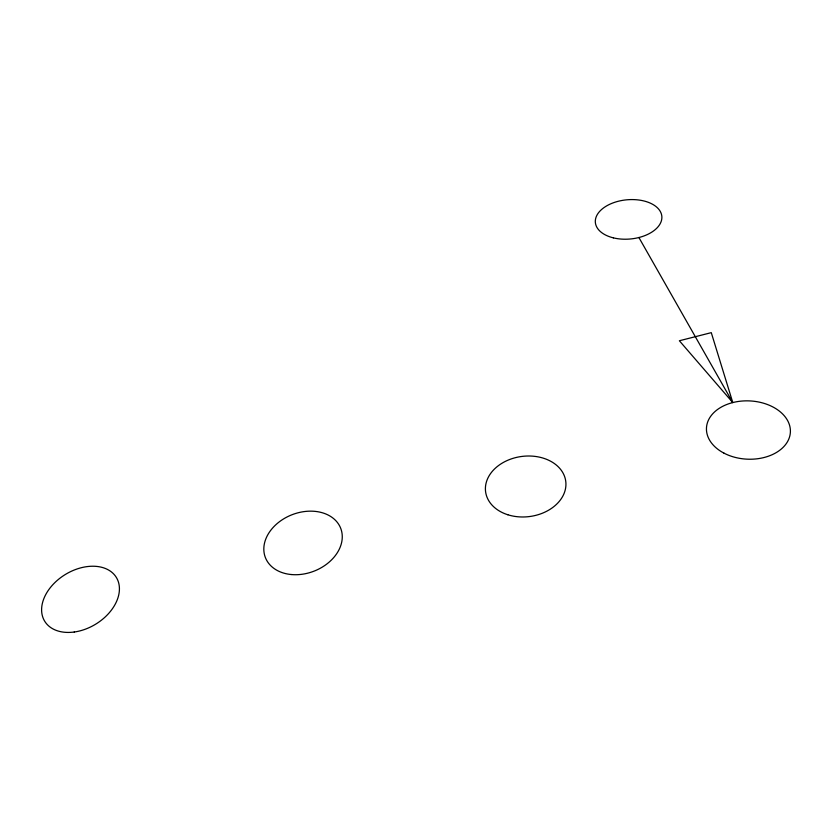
<?xml version="1.0" encoding="UTF-8"?>
<svg xmlns="http://www.w3.org/2000/svg" width="832" height="832" viewBox="0 0 832 832"><rect width="100%" height="100%" fill="white"/><g stroke="black" fill="none" stroke-linecap="round" stroke-linejoin="round"><path stroke-width="1.25" d="M732.784 402.563L679.37 340.756L711.277 332.654L732.784 402.563L638.903 237.526M613.361 237.858A33.394 19.677 -5.3 0 0 661.846 216.414A33.394 19.677 -5.3 0 0 610.563 203.902A33.394 19.677 -5.3 0 0 613.361 237.858M724.006 453.159A42.016 29.162 2.8 0 0 790.213 433.909A42.016 29.162 2.8 0 0 731.037 403.042A42.016 29.162 2.8 0 0 724.006 453.159M507.853 514.769A40.414 30.295 -7.4 0 0 565.854 482.258A40.414 30.295 -7.4 0 0 503.308 462.467A40.414 30.295 -7.4 0 0 507.853 514.769M291.179 574.527A40.404 30.285 -21.2 0 0 341.349 530.213A40.404 30.285 -21.2 0 0 276.588 524.056A40.404 30.285 -21.2 0 0 291.179 574.527M74.225 632.018A41.995 29.12 -31.4 0 0 116.927 578.458A41.995 29.12 -31.4 0 0 50.388 587.538A41.995 29.12 -31.4 0 0 74.225 632.018"/></g></svg>
